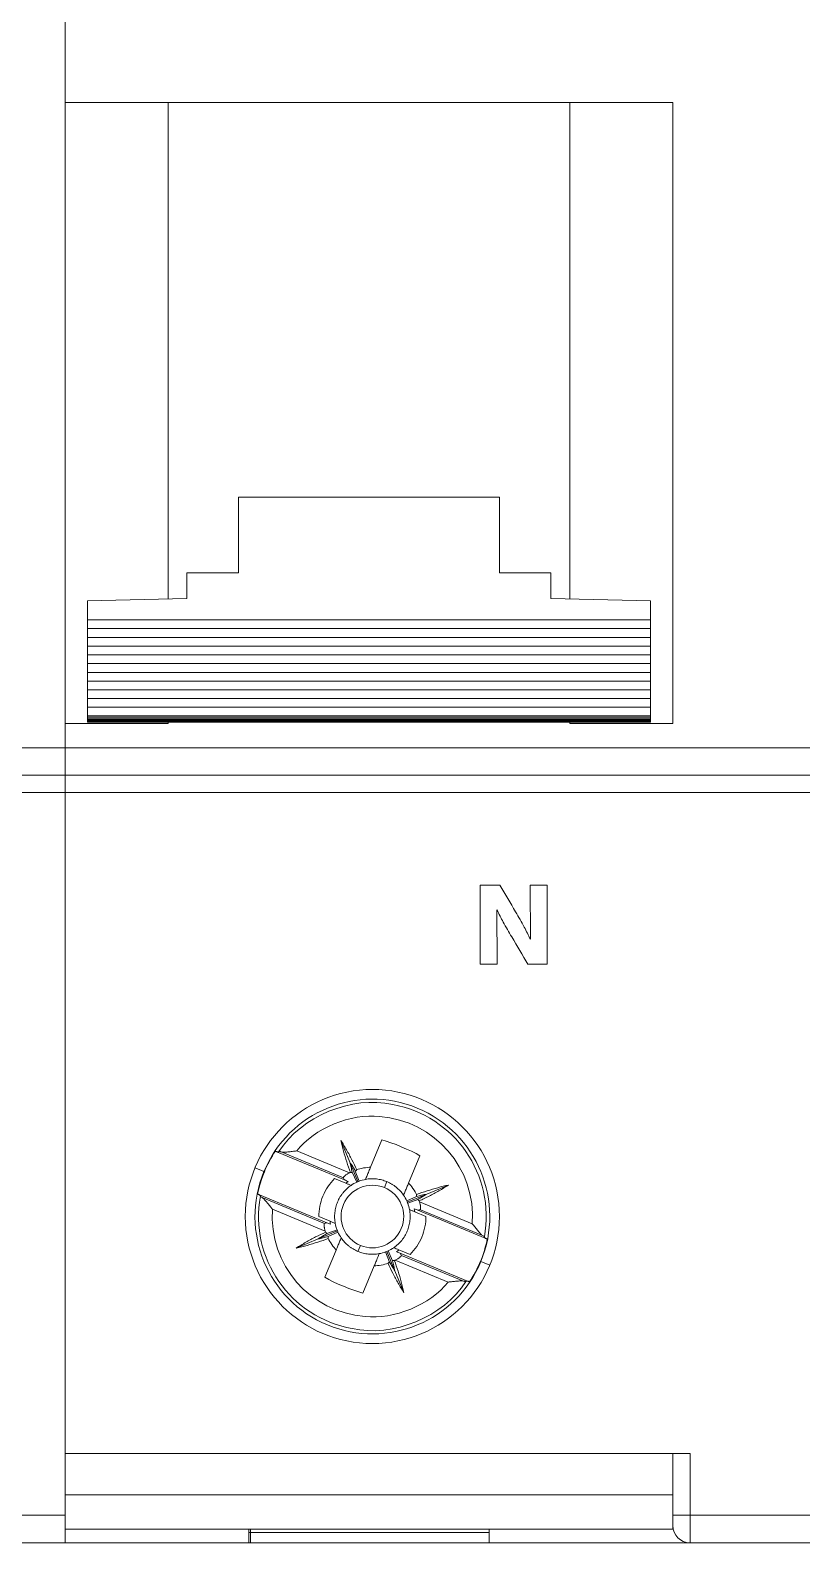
# Model space of a CAD drawing. Header units: millimetres. Extents: x 4134 to 7422, y 1400 to 3585.
# Drawn here: x 4669.55 to 4692.02, y 2776.75 to 2820.81 of the extents above; entities that cross this region are included whole.
import ezdxf

# ---------------------------------------------------------------- set-up
doc = ezdxf.new("R2010")
doc.units = ezdxf.units.MM
doc.layers.add('000-PI-Oprema', color=30, linetype='Continuous', lineweight=5)

# ---------------------------------------------------------------- blocks, each defined once
blk = doc.blocks.new('*U691')
at = {"layer": '000-PI-Oprema', "color": 0, "linetype": 'ByBlock', "lineweight": 0, "ltscale": 0.25}
for points in [[(0, 41.952), (0, 66.659)], [(0, 23.857), (0, 41.952)], [(3, 41.952), (0, 41.952)], [(17.703, 41.953), (2.999, 41.953)], [(3, 27.492), (3, 41.952)], [(14.702, 41.952), (14.702, 27.492)], [(17.702, 41.952), (17.702, 23.857)], [(5.051, 30.453), (5.051, 28.253)], [(12.651, 30.453), (5.051, 30.453)], [(12.651, 28.253), (12.651, 30.453)], [(3.551, 28.253), (5.051, 28.253)], [(3.551, 27.504), (3.551, 28.253)], [(12.651, 28.253), (14.152, 28.253)], [(14.152, 27.504), (14.152, 28.253)], [(3.551, 27.504), (0.65, 27.436)], [(0.65, 26.879), (0.65, 27.436)], [(17.052, 27.436), (14.152, 27.504)], [(17.052, 26.879), (17.052, 27.436)], [(17.052, 26.879), (0.65, 26.879)], [(0.65, 26.624), (0.65, 26.879)], [(17.052, 26.624), (17.052, 26.879)], [(0.65, 26.624), (17.052, 26.624)], [(0.65, 26.624), (0.65, 26.37)], [(17.052, 26.624), (17.052, 26.37)], [(0.65, 26.37), (17.052, 26.37)], [(0.65, 26.116), (0.65, 26.37)], [(0.65, 26.116), (17.052, 26.116)], [(0.65, 26.116), (0.65, 25.861)], [(17.052, 26.116), (17.052, 26.37)], [(17.052, 26.116), (17.052, 25.861)], [(0.65, 25.861), (17.052, 25.861)], [(0.65, 25.607), (0.65, 25.861)], [(0.65, 25.607), (17.052, 25.607)], [(0.65, 25.607), (0.65, 25.352)], [(17.052, 25.607), (17.052, 25.861)], [(17.052, 25.607), (17.052, 25.352)], [(0.65, 25.352), (17.052, 25.352)], [(0.65, 25.098), (0.65, 25.352)], [(17.052, 25.098), (17.052, 25.352)], [(0.65, 25.098), (17.052, 25.098)], [(0.65, 25.098), (0.65, 24.843)], [(0.65, 24.843), (17.052, 24.843)], [(0.65, 24.589), (0.65, 24.843)], [(17.052, 25.098), (17.052, 24.843)], [(17.052, 24.589), (17.052, 24.843)], [(0.65, 24.589), (17.052, 24.589)], [(0.65, 24.589), (0.65, 24.335)], [(0.65, 24.335), (17.052, 24.335)], [(0.65, 24.081), (0.65, 24.335)], [(17.052, 24.589), (17.052, 24.335)], [(17.052, 24.081), (17.052, 24.335)], [(0, 23.153), (0, 23.857)], [(0, 23.857), (3, 23.857)], [(17.052, 24.081), (0.65, 24.081)], [(0.65, 24.051), (0.65, 24.081)], [(0.65, 24.051), (17.052, 24.051)], [(0.65, 24.051), (0.65, 23.993)], [(0.65, 23.993), (17.052, 23.993)], [(0.65, 23.993), (0.65, 23.974)], [(0.65, 23.974), (17.052, 23.974)], [(0.65, 23.974), (0.65, 23.954)], [(0.65, 23.954), (17.052, 23.954)], [(0.65, 23.954), (0.65, 23.935)], [(0.65, 23.935), (17.052, 23.935)], [(0.65, 23.935), (0.65, 23.916)], [(0.65, 23.916), (17.052, 23.916)], [(0.65, 23.916), (0.65, 23.897)], [(0.65, 23.897), (17.052, 23.897)], [(3, 23.857), (3, 23.897)], [(14.702, 23.897), (14.702, 23.857)], [(14.702, 23.857), (17.702, 23.857)], [(17.052, 24.051), (17.052, 24.081)], [(17.052, 24.051), (17.052, 23.993)], [(17.052, 23.993), (17.052, 23.974)], [(17.052, 23.974), (17.052, 23.954)], [(17.052, 23.954), (17.052, 23.935)], [(17.052, 23.935), (17.052, 23.916)], [(17.052, 23.916), (17.052, 23.897)], [(0, 23.153), (35.405, 23.153)], [(0, 22.353), (0, 23.153)], [(0, 21.853), (0, 22.353)], [(35.405, 22.353), (0, 22.353)], [(35.405, 21.853), (0, 21.853)], [(0, 2.6), (0, 21.853)], [(12.09, 19.153), (12.661, 19.153)], [(12.09, 16.852), (12.09, 19.153)], [(13.554, 17.576), (13.546, 19.153)], [(13.546, 19.153), (14.044, 19.153)], [(14.044, 19.153), (14.044, 16.852)], [(12.579, 18.433), (12.588, 16.852)], [(12.588, 16.852), (12.09, 16.852)], [(12.09, 16.852), (12.588, 16.852)], [(14.044, 16.852), (13.483, 16.852)], [(13.483, 16.852), (14.044, 16.852)], [(8.033, 11.72), (8.297, 11.082)], [(9.226, 11.731), (8.897, 10.937)], [(6.183, 11.38), (8.141, 10.568)], [(8.105, 10.632), (6.296, 11.382)], [(6.746, 11.412), (8.283, 10.774)], [(8.297, 11.082), (8.53, 10.518)], [(10.334, 11.27), (10.006, 10.478)], [(5.793, 10.811), (5.533, 10.919)], [(5.793, 10.811), (5.804, 10.807)], [(8.178, 10.472), (7.851, 10.607)], [(8.496, 10.503), (8.366, 10.79)], [(8.454, 10.827), (8.565, 10.532)], [(5.666, 10.133), (7.624, 9.321)], [(9.372, 10.518), (9.3, 10.344)], [(9.967, 9.922), (10.532, 10.155)], [(10.532, 10.155), (11.169, 10.419)], [(7.553, 9.301), (5.744, 10.051)], [(6.041, 9.712), (7.578, 9.075)], [(9.953, 9.956), (10.24, 10.086)], [(10.276, 9.998), (9.981, 9.887)], [(10.324, 9.927), (11.861, 9.29)], [(12.158, 8.952), (10.348, 9.701)], [(7.391, 9.499), (7.718, 9.363)], [(10.511, 9.504), (10.184, 9.639)], [(10.278, 9.682), (12.236, 8.87)], [(6.733, 8.584), (7.37, 8.847)], [(7.37, 8.847), (7.934, 9.081)], [(7.626, 9.005), (7.921, 9.115)], [(7.949, 9.047), (7.663, 8.917)], [(7.896, 8.525), (7.568, 7.732)], [(8.529, 8.485), (8.602, 8.659)], [(9.448, 8.177), (9.337, 8.471)], [(9.371, 8.485), (9.605, 7.92)], [(9.406, 8.5), (9.536, 8.213)], [(9.724, 8.531), (10.051, 8.396)], [(9.761, 8.435), (11.719, 7.623)], [(11.606, 7.621), (9.796, 8.371)], [(9.005, 8.065), (8.676, 7.273)], [(9.619, 8.229), (11.157, 7.591)], [(12.109, 8.192), (12.098, 8.197)], [(12.109, 8.192), (12.369, 8.084)], [(9.605, 7.92), (9.869, 7.284)], [(0, 2.6), (18.202, 2.6)], [(17.702, 2.6), (0, 2.6)], [(0, 2.6), (0, 1.4)], [(17.702, 2.6), (17.702, 1.4)], [(18.202, 2.6), (18.202, 0.8)], [(0, 1.4), (17.702, 1.4)], [(0, 0.4), (0, 1.4)], [(17.702, 1.4), (17.702, 0.4)], [(17.702, 0.8), (18.202, 0.8)], [(18.202, 0.8), (35.405, 0.8)], [(18.202, 0.8), (18.202, 0)], [(17.702, 0.4), (0, 0.4)], [(0, 0), (0, 0.4)], [(5.351, 0), (0, 0)], [(5.35, 0.3), (5.401, 0.3)], [(5.401, 0), (5.35, 0)], [(5.351, 0.4), (5.351, 0)], [(5.401, 0.4), (5.401, 0.3)], [(5.401, 0), (5.401, 0.3)], [(5.401, 0.3), (12.351, 0.3)], [(12.351, 0), (5.401, 0)], [(12.351, 0), (12.351, 0.4)], [(18.202, 0), (12.351, 0)], [(35.405, 0), (18.202, 0)]]:
    blk.add_lwpolyline(points, dxfattribs=at)
for points, knots in [([(12.661, 19.153), (12.816, 18.893), (12.97, 18.633), (13.123, 18.373), (13.21, 18.227), (13.295, 18.08), (13.375, 17.93), (13.437, 17.814), (13.495, 17.695), (13.554, 17.576)], [0, 0, 0, 0, 1, 1, 1, 2, 2, 2, 3, 3, 3, 3]), ([(13.483, 16.852), (13.324, 17.117), (13.166, 17.382), (13.009, 17.647), (12.925, 17.789), (12.841, 17.932), (12.763, 18.076), (12.699, 18.194), (12.639, 18.314), (12.579, 18.433)], [0, 0, 0, 0, 1, 1, 1, 2, 2, 2, 3, 3, 3, 3]), ([(12.579, 18.433), (12.639, 18.314), (12.699, 18.194), (12.763, 18.076), (12.841, 17.932), (12.925, 17.789), (13.009, 17.647), (13.166, 17.382), (13.324, 17.117), (13.483, 16.852)], [0, 0, 0, 0, 1, 1, 1, 2, 2, 2, 3, 3, 3, 3]), ([(12.109, 8.192), (12.832, 9.936), (12.004, 11.936), (10.26, 12.659), (8.516, 13.382), (6.516, 12.555), (5.793, 10.811)], [0, 0, 0, 0, 1, 1, 1, 2, 2, 2, 2]), ([(12.651, 9.502), (12.651, 11.545), (10.995, 13.202), (8.951, 13.202), (6.907, 13.202), (5.25, 11.545), (5.25, 9.502), (5.25, 7.458), (6.907, 5.801), (8.951, 5.801), (10.995, 5.801), (12.651, 7.458), (12.651, 9.502), (12.651, 9.502), (12.651, 9.502), (12.651, 9.502)], [0, 0, 0, 0, 1, 1, 1, 2, 2, 2, 3, 3, 3, 4, 4, 4, 5, 5, 5, 5]), ([(6.227, 11.394), (6.878, 12.422), (8.354, 13.033), (9.542, 12.765), (11.344, 12.438), (12.54, 10.713), (12.214, 8.911)], [0, 0, 0, 0, 1, 1, 1, 2, 2, 2, 2]), ([(6.746, 11.412), (7.253, 12.068), (8.339, 12.517), (9.162, 12.411), (10.769, 12.295), (11.978, 10.898), (11.861, 9.29)], [0, 0, 0, 0, 1, 1, 1, 2, 2, 2, 2]), ([(8.31, 10.788), (8.273, 10.889), (8.237, 10.99), (8.204, 11.093), (8.171, 11.195), (8.14, 11.299), (8.112, 11.403), (8.083, 11.508), (8.057, 11.613), (8.033, 11.72)], [0, 0, 0, 0, 1, 1, 1, 2, 2, 2, 3, 3, 3, 3]), ([(8.033, 11.72), (8.092, 11.627), (8.148, 11.534), (8.201, 11.44), (8.254, 11.346), (8.306, 11.251), (8.355, 11.155), (8.404, 11.059), (8.451, 10.962), (8.495, 10.864)], [0, 0, 0, 0, 1, 1, 1, 2, 2, 2, 3, 3, 3, 3]), ([(6.183, 11.38), (6.176, 11.383), (6.17, 11.385), (6.164, 11.388), (6.157, 11.391), (6.151, 11.394), (6.144, 11.396), (6.138, 11.398), (6.132, 11.401), (6.125, 11.404)], [0, 0, 0, 0, 1, 1, 1, 2, 2, 2, 3, 3, 3, 3]), ([(6.227, 11.394), (6.22, 11.391), (6.213, 11.389), (6.205, 11.387), (6.198, 11.385), (6.19, 11.383), (6.183, 11.38)], [0, 0, 0, 0, 1, 1, 1, 2, 2, 2, 2]), ([(6.227, 11.394), (6.232, 11.394), (6.24, 11.394), (6.251, 11.392), (6.257, 11.392), (6.264, 11.39), (6.271, 11.388), (6.279, 11.387), (6.287, 11.385), (6.296, 11.382)], [0, 0, 0, 0, 1, 1, 1, 2, 2, 2, 3, 3, 3, 3]), ([(6.296, 11.382), (6.307, 11.379), (6.319, 11.378), (6.333, 11.376), (6.347, 11.376), (6.363, 11.376), (6.38, 11.376), (6.396, 11.376), (6.414, 11.377), (6.432, 11.378), (6.451, 11.38), (6.471, 11.381), (6.491, 11.383), (6.511, 11.385), (6.532, 11.387), (6.553, 11.389), (6.574, 11.392), (6.595, 11.394), (6.617, 11.397), (6.638, 11.399), (6.66, 11.402), (6.681, 11.405), (6.703, 11.407), (6.724, 11.409), (6.746, 11.412)], [0, 0, 0, 0, 1, 1, 1, 2, 2, 2, 3, 3, 3, 4, 4, 4, 5, 5, 5, 6, 6, 6, 7, 7, 7, 8, 8, 8, 8]), ([(8.297, 11.082), (8.307, 11.033), (8.318, 10.984), (8.329, 10.935), (8.341, 10.887), (8.353, 10.838), (8.366, 10.79)], [0, 0, 0, 0, 1, 1, 1, 2, 2, 2, 2]), ([(8.297, 11.082), (8.325, 11.04), (8.352, 10.998), (8.378, 10.955), (8.404, 10.913), (8.429, 10.87), (8.454, 10.827)], [0, 0, 0, 0, 1, 1, 1, 2, 2, 2, 2]), ([(5.793, 10.811), (5.07, 9.067), (5.897, 7.067), (7.642, 6.344), (9.385, 5.62), (11.385, 6.448), (12.109, 8.192)], [0, 0, 0, 0, 1, 1, 1, 2, 2, 2, 2]), ([(7.851, 10.607), (7.708, 10.465), (7.591, 10.289), (7.511, 10.098), (7.432, 9.907), (7.391, 9.7), (7.391, 9.499)], [0, 0, 0, 0, 1, 1, 1, 2, 2, 2, 2]), ([(8.283, 10.774), (8.259, 10.761), (8.236, 10.748), (8.214, 10.734), (8.203, 10.727), (8.192, 10.719), (8.182, 10.712), (8.172, 10.705), (8.163, 10.698), (8.155, 10.69), (8.15, 10.687), (8.146, 10.683), (8.142, 10.68), (8.139, 10.676), (8.135, 10.674), (8.132, 10.67), (8.128, 10.667), (8.126, 10.664), (8.123, 10.661), (8.12, 10.658), (8.117, 10.656), (8.115, 10.653), (8.111, 10.647), (8.108, 10.643), (8.106, 10.64), (8.105, 10.636), (8.104, 10.634), (8.105, 10.632)], [0, 0, 0, 0, 1, 1, 1, 2, 2, 2, 3, 3, 3, 4, 4, 4, 5, 5, 5, 6, 6, 6, 7, 7, 7, 8, 8, 8, 9, 9, 9, 9]), ([(8.105, 10.632), (8.111, 10.621), (8.117, 10.61), (8.124, 10.6), (8.129, 10.589), (8.135, 10.579), (8.141, 10.568)], [0, 0, 0, 0, 1, 1, 1, 2, 2, 2, 2]), ([(8.366, 10.79), (8.362, 10.789), (8.357, 10.788), (8.354, 10.787), (8.35, 10.787), (8.346, 10.786), (8.343, 10.786), (8.34, 10.785), (8.337, 10.785), (8.334, 10.785), (8.331, 10.785), (8.328, 10.785), (8.325, 10.785), (8.323, 10.786), (8.32, 10.786), (8.318, 10.787), (8.315, 10.787), (8.313, 10.787), (8.31, 10.788)], [0, 0, 0, 0, 1, 1, 1, 2, 2, 2, 3, 3, 3, 4, 4, 4, 5, 5, 5, 6, 6, 6, 6]), ([(8.495, 10.864), (8.494, 10.862), (8.493, 10.86), (8.491, 10.858), (8.489, 10.856), (8.488, 10.854), (8.486, 10.852), (8.485, 10.85), (8.483, 10.848), (8.48, 10.846), (8.478, 10.844), (8.476, 10.842), (8.474, 10.84), (8.471, 10.838), (8.468, 10.836), (8.465, 10.833), (8.462, 10.831), (8.458, 10.829), (8.454, 10.827)], [0, 0, 0, 0, 1, 1, 1, 2, 2, 2, 3, 3, 3, 4, 4, 4, 5, 5, 5, 6, 6, 6, 6]), ([(8.897, 10.937), (8.88, 10.898), (8.864, 10.857), (8.847, 10.818), (8.83, 10.778), (8.814, 10.738), (8.798, 10.699), (8.782, 10.661), (8.766, 10.621), (8.75, 10.583)], [0, 0, 0, 0, 1, 1, 1, 2, 2, 2, 3, 3, 3, 3]), ([(9.372, 10.518), (9.323, 10.538), (9.273, 10.554), (9.222, 10.567), (9.171, 10.58), (9.119, 10.59), (9.067, 10.595), (9.041, 10.598), (9.014, 10.6), (8.987, 10.601), (8.961, 10.601), (8.934, 10.601), (8.908, 10.601), (8.855, 10.598), (8.802, 10.593), (8.75, 10.583)], [0, 0, 0, 0, 1, 1, 1, 2, 2, 2, 3, 3, 3, 4, 4, 4, 5, 5, 5, 5]), ([(5.608, 10.157), (5.614, 10.154), (5.621, 10.151), (5.627, 10.149), (5.633, 10.146), (5.64, 10.144), (5.647, 10.141), (5.653, 10.138), (5.659, 10.135), (5.666, 10.133)], [0, 0, 0, 0, 1, 1, 1, 2, 2, 2, 3, 3, 3, 3]), ([(5.666, 10.133), (5.669, 10.126), (5.673, 10.119), (5.677, 10.112), (5.68, 10.106), (5.684, 10.099), (5.688, 10.092)], [0, 0, 0, 0, 1, 1, 1, 2, 2, 2, 2]), ([(8.329, 10.409), (8.285, 10.379), (8.244, 10.346), (8.206, 10.31), (8.167, 10.274), (8.131, 10.236), (8.097, 10.195), (8.089, 10.184), (8.081, 10.174), (8.073, 10.163), (8.065, 10.153), (8.057, 10.142), (8.049, 10.131), (8.034, 10.109), (8.019, 10.087), (8.006, 10.065), (7.979, 10.019), (7.955, 9.972), (7.935, 9.924), (7.925, 9.899), (7.916, 9.874), (7.907, 9.85), (7.899, 9.824), (7.892, 9.799), (7.885, 9.773), (7.872, 9.721), (7.863, 9.67), (7.858, 9.617), (7.852, 9.565), (7.85, 9.512), (7.852, 9.459), (7.854, 9.406), (7.86, 9.353), (7.869, 9.3)], [0, 0, 0, 0, 1, 1, 1, 2, 2, 2, 3, 3, 3, 4, 4, 4, 5, 5, 5, 6, 6, 6, 7, 7, 7, 8, 8, 8, 9, 9, 9, 10, 10, 10, 11, 11, 11, 11]), ([(8.602, 8.659), (8.136, 8.852), (7.915, 9.385), (8.108, 9.851), (8.301, 10.316), (8.835, 10.536), (9.3, 10.344)], [0, 0, 0, 0, 1, 1, 1, 2, 2, 2, 2]), ([(8.248, 10.523), (8.23, 10.531), (8.212, 10.539), (8.195, 10.545), (8.177, 10.553), (8.159, 10.561), (8.141, 10.568)], [0, 0, 0, 0, 1, 1, 1, 2, 2, 2, 2]), ([(8.329, 10.409), (8.304, 10.419), (8.279, 10.43), (8.254, 10.44), (8.229, 10.45), (8.203, 10.461), (8.178, 10.472)], [0, 0, 0, 0, 1, 1, 1, 2, 2, 2, 2]), ([(9.3, 10.344), (9.765, 10.151), (9.987, 9.617), (9.793, 9.152), (9.6, 8.686), (9.067, 8.466), (8.602, 8.659)], [0, 0, 0, 0, 1, 1, 1, 2, 2, 2, 2]), ([(9.858, 10.123), (9.828, 10.167), (9.795, 10.209), (9.76, 10.247), (9.724, 10.286), (9.686, 10.322), (9.645, 10.355), (9.624, 10.372), (9.603, 10.388), (9.581, 10.403), (9.559, 10.418), (9.537, 10.432), (9.514, 10.446), (9.469, 10.473), (9.422, 10.497), (9.372, 10.518)], [0, 0, 0, 0, 1, 1, 1, 2, 2, 2, 3, 3, 3, 4, 4, 4, 5, 5, 5, 5]), ([(9.858, 10.123), (9.874, 10.162), (9.891, 10.2), (9.907, 10.24), (9.923, 10.278), (9.939, 10.317), (9.956, 10.357), (9.972, 10.397), (9.989, 10.437), (10.006, 10.478)], [0, 0, 0, 0, 1, 1, 1, 2, 2, 2, 3, 3, 3, 3]), ([(10.24, 10.086), (10.238, 10.091), (10.237, 10.095), (10.237, 10.099), (10.236, 10.102), (10.235, 10.106), (10.235, 10.109), (10.235, 10.113), (10.235, 10.115), (10.235, 10.118), (10.235, 10.122), (10.235, 10.124), (10.235, 10.127), (10.235, 10.129), (10.236, 10.132), (10.236, 10.135), (10.237, 10.137), (10.237, 10.14), (10.238, 10.142)], [0, 0, 0, 0, 1, 1, 1, 2, 2, 2, 3, 3, 3, 4, 4, 4, 5, 5, 5, 6, 6, 6, 6]), ([(10.238, 10.142), (10.338, 10.18), (10.44, 10.215), (10.542, 10.248), (10.645, 10.282), (10.749, 10.312), (10.853, 10.341), (10.957, 10.369), (11.063, 10.395), (11.169, 10.419)], [0, 0, 0, 0, 1, 1, 1, 2, 2, 2, 3, 3, 3, 3]), ([(10.532, 10.155), (10.483, 10.145), (10.434, 10.135), (10.385, 10.123), (10.336, 10.111), (10.288, 10.099), (10.24, 10.086)], [0, 0, 0, 0, 1, 1, 1, 2, 2, 2, 2]), ([(10.532, 10.155), (10.49, 10.128), (10.448, 10.101), (10.405, 10.074), (10.362, 10.048), (10.319, 10.022), (10.276, 9.998)], [0, 0, 0, 0, 1, 1, 1, 2, 2, 2, 2]), ([(11.169, 10.419), (11.077, 10.361), (10.984, 10.305), (10.89, 10.251), (10.796, 10.197), (10.701, 10.147), (10.605, 10.098), (10.509, 10.048), (10.412, 10.002), (10.314, 9.957)], [0, 0, 0, 0, 1, 1, 1, 2, 2, 2, 3, 3, 3, 3]), ([(11.674, 7.61), (11.024, 6.58), (9.548, 5.97), (8.361, 6.238), (6.558, 6.564), (5.362, 8.29), (5.688, 10.092)], [0, 0, 0, 0, 1, 1, 1, 2, 2, 2, 2]), ([(5.744, 10.051), (5.728, 10.06), (5.715, 10.069), (5.706, 10.076), (5.701, 10.079), (5.697, 10.082), (5.694, 10.084), (5.691, 10.087), (5.689, 10.09), (5.688, 10.092)], [0, 0, 0, 0, 1, 1, 1, 2, 2, 2, 3, 3, 3, 3]), ([(6.041, 9.712), (6.038, 9.717), (6.034, 9.721), (6.031, 9.725), (6.028, 9.729), (6.025, 9.733), (6.021, 9.737), (6.015, 9.745), (6.008, 9.754), (6.002, 9.762), (5.989, 9.778), (5.976, 9.794), (5.963, 9.81), (5.937, 9.843), (5.912, 9.874), (5.887, 9.905), (5.88, 9.913), (5.874, 9.921), (5.868, 9.928), (5.861, 9.936), (5.855, 9.943), (5.849, 9.951), (5.837, 9.965), (5.825, 9.978), (5.813, 9.991), (5.801, 10.005), (5.788, 10.016), (5.777, 10.027), (5.772, 10.031), (5.766, 10.036), (5.761, 10.04), (5.755, 10.045), (5.75, 10.048), (5.744, 10.051)], [0, 0, 0, 0, 1, 1, 1, 2, 2, 2, 3, 3, 3, 4, 4, 4, 5, 5, 5, 6, 6, 6, 7, 7, 7, 8, 8, 8, 9, 9, 9, 10, 10, 10, 11, 11, 11, 11]), ([(11.157, 7.591), (10.648, 6.934), (9.563, 6.486), (8.74, 6.591), (7.133, 6.708), (5.924, 8.106), (6.041, 9.712)], [0, 0, 0, 0, 1, 1, 1, 2, 2, 2, 2]), ([(9.573, 8.594), (9.617, 8.624), (9.658, 8.657), (9.697, 8.693), (9.735, 8.728), (9.771, 8.767), (9.805, 8.808), (9.813, 8.818), (9.821, 8.829), (9.829, 8.839), (9.837, 8.85), (9.845, 8.861), (9.853, 8.872), (9.868, 8.893), (9.882, 8.916), (9.896, 8.938), (9.923, 8.983), (9.947, 9.03), (9.967, 9.079), (9.977, 9.103), (9.986, 9.128), (9.995, 9.153), (10.003, 9.178), (10.01, 9.204), (10.017, 9.23), (10.03, 9.281), (10.039, 9.333), (10.045, 9.385), (10.05, 9.438), (10.052, 9.491), (10.05, 9.544), (10.048, 9.597), (10.042, 9.65), (10.033, 9.703)], [0, 0, 0, 0, 1, 1, 1, 2, 2, 2, 3, 3, 3, 4, 4, 4, 5, 5, 5, 6, 6, 6, 7, 7, 7, 8, 8, 8, 9, 9, 9, 10, 10, 10, 11, 11, 11, 11]), ([(10.184, 9.639), (10.158, 9.65), (10.133, 9.661), (10.108, 9.671), (10.083, 9.681), (10.058, 9.692), (10.033, 9.703)], [0, 0, 0, 0, 1, 1, 1, 2, 2, 2, 2]), ([(10.278, 9.682), (10.26, 9.69), (10.242, 9.697), (10.224, 9.704), (10.206, 9.712), (10.189, 9.719), (10.171, 9.726)], [0, 0, 0, 0, 1, 1, 1, 2, 2, 2, 2]), ([(10.314, 9.957), (10.312, 9.958), (10.31, 9.96), (10.308, 9.961), (10.306, 9.963), (10.304, 9.965), (10.302, 9.966), (10.299, 9.968), (10.297, 9.969), (10.295, 9.971), (10.293, 9.974), (10.291, 9.976), (10.289, 9.978), (10.287, 9.981), (10.285, 9.984), (10.283, 9.987), (10.281, 9.99), (10.278, 9.994), (10.276, 9.998)], [0, 0, 0, 0, 1, 1, 1, 2, 2, 2, 3, 3, 3, 4, 4, 4, 5, 5, 5, 6, 6, 6, 6]), ([(10.278, 9.682), (10.289, 9.686), (10.302, 9.688), (10.313, 9.692), (10.325, 9.695), (10.337, 9.699), (10.348, 9.701)], [0, 0, 0, 0, 1, 1, 1, 2, 2, 2, 2]), ([(10.348, 9.701), (10.35, 9.702), (10.352, 9.704), (10.353, 9.708), (10.354, 9.71), (10.355, 9.712), (10.355, 9.714), (10.355, 9.717), (10.356, 9.72), (10.356, 9.723), (10.357, 9.727), (10.357, 9.73), (10.357, 9.734), (10.357, 9.739), (10.357, 9.743), (10.357, 9.748), (10.357, 9.757), (10.356, 9.767), (10.355, 9.777), (10.355, 9.783), (10.354, 9.789), (10.353, 9.794), (10.353, 9.801), (10.352, 9.806), (10.351, 9.812), (10.35, 9.819), (10.349, 9.825), (10.348, 9.831), (10.347, 9.837), (10.345, 9.843), (10.344, 9.85), (10.339, 9.876), (10.332, 9.902), (10.324, 9.927)], [0, 0, 0, 0, 1, 1, 1, 2, 2, 2, 3, 3, 3, 4, 4, 4, 5, 5, 5, 6, 6, 6, 7, 7, 7, 8, 8, 8, 9, 9, 9, 10, 10, 10, 11, 11, 11, 11]), ([(7.553, 9.301), (7.552, 9.3), (7.55, 9.298), (7.549, 9.295), (7.548, 9.293), (7.548, 9.291), (7.547, 9.288), (7.546, 9.285), (7.546, 9.282), (7.546, 9.279), (7.545, 9.276), (7.545, 9.272), (7.545, 9.268), (7.545, 9.265), (7.545, 9.26), (7.545, 9.256), (7.545, 9.246), (7.546, 9.236), (7.547, 9.225), (7.547, 9.22), (7.548, 9.214), (7.549, 9.208), (7.549, 9.203), (7.55, 9.196), (7.551, 9.19), (7.552, 9.184), (7.553, 9.178), (7.554, 9.172), (7.555, 9.165), (7.556, 9.159), (7.558, 9.153), (7.563, 9.127), (7.57, 9.101), (7.578, 9.075)], [0, 0, 0, 0, 1, 1, 1, 2, 2, 2, 3, 3, 3, 4, 4, 4, 5, 5, 5, 6, 6, 6, 7, 7, 7, 8, 8, 8, 9, 9, 9, 10, 10, 10, 11, 11, 11, 11]), ([(7.624, 9.321), (7.612, 9.318), (7.601, 9.314), (7.589, 9.311), (7.577, 9.308), (7.565, 9.305), (7.553, 9.301)], [0, 0, 0, 0, 1, 1, 1, 2, 2, 2, 2]), ([(7.624, 9.321), (7.642, 9.313), (7.66, 9.306), (7.678, 9.298), (7.695, 9.291), (7.713, 9.284), (7.731, 9.276)], [0, 0, 0, 0, 1, 1, 1, 2, 2, 2, 2]), ([(7.718, 9.363), (7.744, 9.353), (7.769, 9.342), (7.794, 9.331), (7.819, 9.321), (7.844, 9.311), (7.869, 9.3)], [0, 0, 0, 0, 1, 1, 1, 2, 2, 2, 2]), ([(10.051, 8.396), (10.194, 8.538), (10.311, 8.713), (10.39, 8.904), (10.47, 9.096), (10.511, 9.302), (10.511, 9.504)], [0, 0, 0, 0, 1, 1, 1, 2, 2, 2, 2]), ([(11.861, 9.29), (11.874, 9.274), (11.888, 9.257), (11.901, 9.24), (11.915, 9.223), (11.928, 9.206), (11.941, 9.189), (11.954, 9.172), (11.968, 9.156), (11.981, 9.139), (11.994, 9.123), (12.008, 9.107), (12.02, 9.091), (12.033, 9.076), (12.046, 9.061), (12.058, 9.046), (12.07, 9.032), (12.082, 9.019), (12.094, 9.006), (12.105, 8.994), (12.117, 8.983), (12.127, 8.974), (12.138, 8.965), (12.148, 8.957), (12.158, 8.952)], [0, 0, 0, 0, 1, 1, 1, 2, 2, 2, 3, 3, 3, 4, 4, 4, 5, 5, 5, 6, 6, 6, 7, 7, 7, 8, 8, 8, 8]), ([(6.733, 8.584), (6.825, 8.642), (6.918, 8.697), (7.012, 8.751), (7.106, 8.805), (7.201, 8.857), (7.297, 8.906), (7.393, 8.954), (7.49, 9.001), (7.587, 9.045)], [0, 0, 0, 0, 1, 1, 1, 2, 2, 2, 3, 3, 3, 3]), ([(7.664, 8.861), (7.564, 8.823), (7.462, 8.788), (7.359, 8.755), (7.257, 8.722), (7.153, 8.691), (7.049, 8.662), (6.945, 8.633), (6.839, 8.607), (6.733, 8.584)], [0, 0, 0, 0, 1, 1, 1, 2, 2, 2, 3, 3, 3, 3]), ([(7.37, 8.847), (7.412, 8.875), (7.455, 8.902), (7.497, 8.928), (7.54, 8.954), (7.583, 8.98), (7.626, 9.005)], [0, 0, 0, 0, 1, 1, 1, 2, 2, 2, 2]), ([(7.37, 8.847), (7.419, 8.857), (7.468, 8.868), (7.517, 8.879), (7.566, 8.891), (7.614, 8.904), (7.663, 8.917)], [0, 0, 0, 0, 1, 1, 1, 2, 2, 2, 2]), ([(7.587, 9.045), (7.59, 9.044), (7.592, 9.043), (7.594, 9.041), (7.596, 9.04), (7.598, 9.039), (7.6, 9.036), (7.602, 9.035), (7.604, 9.033), (7.606, 9.031), (7.608, 9.029), (7.611, 9.027), (7.613, 9.024), (7.615, 9.021), (7.617, 9.019), (7.619, 9.016), (7.621, 9.012), (7.623, 9.009), (7.626, 9.005)], [0, 0, 0, 0, 1, 1, 1, 2, 2, 2, 3, 3, 3, 4, 4, 4, 5, 5, 5, 6, 6, 6, 6]), ([(7.663, 8.917), (7.664, 8.912), (7.665, 8.908), (7.665, 8.904), (7.666, 8.9), (7.666, 8.897), (7.667, 8.893), (7.667, 8.89), (7.667, 8.887), (7.667, 8.884), (7.667, 8.881), (7.667, 8.879), (7.667, 8.876), (7.667, 8.873), (7.666, 8.87), (7.666, 8.868), (7.665, 8.866), (7.665, 8.863), (7.664, 8.861)], [0, 0, 0, 0, 1, 1, 1, 2, 2, 2, 3, 3, 3, 4, 4, 4, 5, 5, 5, 6, 6, 6, 6]), ([(8.044, 8.879), (8.027, 8.841), (8.011, 8.802), (7.995, 8.764), (7.979, 8.724), (7.963, 8.685), (7.946, 8.645), (7.93, 8.605), (7.913, 8.565), (7.896, 8.525)], [0, 0, 0, 0, 1, 1, 1, 2, 2, 2, 3, 3, 3, 3]), ([(8.044, 8.879), (8.074, 8.835), (8.107, 8.795), (8.142, 8.756), (8.178, 8.717), (8.217, 8.681), (8.258, 8.648), (8.278, 8.631), (8.299, 8.616), (8.321, 8.6), (8.343, 8.584), (8.365, 8.57), (8.388, 8.557), (8.433, 8.529), (8.48, 8.505), (8.529, 8.485)], [0, 0, 0, 0, 1, 1, 1, 2, 2, 2, 3, 3, 3, 4, 4, 4, 5, 5, 5, 5]), ([(12.158, 8.952), (12.174, 8.942), (12.187, 8.934), (12.196, 8.927), (12.201, 8.923), (12.205, 8.921), (12.208, 8.918), (12.211, 8.915), (12.213, 8.912), (12.214, 8.911)], [0, 0, 0, 0, 1, 1, 1, 2, 2, 2, 3, 3, 3, 3]), ([(12.236, 8.87), (12.233, 8.877), (12.229, 8.884), (12.225, 8.89), (12.221, 8.897), (12.218, 8.904), (12.214, 8.911)], [0, 0, 0, 0, 1, 1, 1, 2, 2, 2, 2]), ([(12.294, 8.846), (12.288, 8.848), (12.281, 8.851), (12.275, 8.854), (12.268, 8.857), (12.262, 8.859), (12.256, 8.862), (12.249, 8.864), (12.242, 8.867), (12.236, 8.87)], [0, 0, 0, 0, 1, 1, 1, 2, 2, 2, 3, 3, 3, 3]), ([(8.529, 8.485), (8.579, 8.465), (8.629, 8.448), (8.68, 8.436), (8.731, 8.423), (8.783, 8.414), (8.835, 8.408), (8.861, 8.405), (8.888, 8.403), (8.915, 8.402), (8.941, 8.401), (8.968, 8.401), (8.994, 8.403), (9.047, 8.404), (9.1, 8.41), (9.152, 8.42)], [0, 0, 0, 0, 1, 1, 1, 2, 2, 2, 3, 3, 3, 4, 4, 4, 5, 5, 5, 5]), ([(9.005, 8.065), (9.022, 8.106), (9.039, 8.146), (9.055, 8.186), (9.072, 8.225), (9.087, 8.265), (9.104, 8.303), (9.12, 8.343), (9.136, 8.381), (9.152, 8.42)], [0, 0, 0, 0, 1, 1, 1, 2, 2, 2, 3, 3, 3, 3]), ([(9.573, 8.594), (9.598, 8.584), (9.623, 8.573), (9.648, 8.562), (9.673, 8.552), (9.699, 8.542), (9.724, 8.531)], [0, 0, 0, 0, 1, 1, 1, 2, 2, 2, 2]), ([(9.619, 8.229), (9.644, 8.241), (9.666, 8.255), (9.688, 8.269), (9.699, 8.277), (9.71, 8.283), (9.72, 8.291), (9.73, 8.298), (9.739, 8.305), (9.748, 8.312), (9.752, 8.316), (9.756, 8.319), (9.76, 8.323), (9.763, 8.326), (9.767, 8.33), (9.77, 8.332), (9.774, 8.336), (9.776, 8.339), (9.779, 8.341), (9.782, 8.345), (9.784, 8.347), (9.786, 8.35), (9.791, 8.355), (9.794, 8.359), (9.795, 8.363), (9.797, 8.367), (9.798, 8.369), (9.796, 8.371)], [0, 0, 0, 0, 1, 1, 1, 2, 2, 2, 3, 3, 3, 4, 4, 4, 5, 5, 5, 6, 6, 6, 7, 7, 7, 8, 8, 8, 9, 9, 9, 9]), ([(9.654, 8.479), (9.672, 8.471), (9.689, 8.465), (9.707, 8.457), (9.725, 8.449), (9.743, 8.442), (9.761, 8.435)], [0, 0, 0, 0, 1, 1, 1, 2, 2, 2, 2]), ([(9.796, 8.371), (9.791, 8.381), (9.785, 8.392), (9.779, 8.403), (9.772, 8.414), (9.767, 8.424), (9.761, 8.435)], [0, 0, 0, 0, 1, 1, 1, 2, 2, 2, 2]), ([(9.407, 8.138), (9.408, 8.14), (9.409, 8.142), (9.411, 8.144), (9.412, 8.146), (9.414, 8.148), (9.416, 8.15), (9.418, 8.152), (9.419, 8.155), (9.421, 8.157), (9.423, 8.159), (9.426, 8.161), (9.428, 8.163), (9.431, 8.165), (9.433, 8.167), (9.437, 8.17), (9.44, 8.172), (9.443, 8.174), (9.448, 8.177)], [0, 0, 0, 0, 1, 1, 1, 2, 2, 2, 3, 3, 3, 4, 4, 4, 5, 5, 5, 6, 6, 6, 6]), ([(9.869, 7.284), (9.81, 7.375), (9.754, 7.468), (9.701, 7.563), (9.647, 7.656), (9.596, 7.751), (9.547, 7.847), (9.498, 7.944), (9.451, 8.04), (9.407, 8.138)], [0, 0, 0, 0, 1, 1, 1, 2, 2, 2, 3, 3, 3, 3]), ([(9.605, 7.92), (9.577, 7.962), (9.551, 8.005), (9.524, 8.047), (9.498, 8.09), (9.472, 8.133), (9.448, 8.177)], [0, 0, 0, 0, 1, 1, 1, 2, 2, 2, 2]), ([(9.536, 8.213), (9.54, 8.214), (9.544, 8.215), (9.548, 8.216), (9.552, 8.217), (9.556, 8.217), (9.559, 8.217), (9.562, 8.217), (9.565, 8.217), (9.568, 8.217), (9.571, 8.217), (9.574, 8.217), (9.577, 8.217), (9.579, 8.217), (9.582, 8.217), (9.584, 8.216), (9.587, 8.216), (9.589, 8.215), (9.592, 8.214)], [0, 0, 0, 0, 1, 1, 1, 2, 2, 2, 3, 3, 3, 4, 4, 4, 5, 5, 5, 6, 6, 6, 6]), ([(9.605, 7.92), (9.595, 7.97), (9.584, 8.019), (9.573, 8.068), (9.561, 8.116), (9.549, 8.165), (9.536, 8.213)], [0, 0, 0, 0, 1, 1, 1, 2, 2, 2, 2]), ([(9.592, 8.214), (9.629, 8.114), (9.665, 8.013), (9.698, 7.91), (9.731, 7.807), (9.762, 7.704), (9.79, 7.599), (9.819, 7.495), (9.845, 7.39), (9.869, 7.284)], [0, 0, 0, 0, 1, 1, 1, 2, 2, 2, 3, 3, 3, 3]), ([(11.606, 7.621), (11.594, 7.624), (11.58, 7.625), (11.565, 7.627), (11.558, 7.627), (11.549, 7.627), (11.541, 7.627), (11.533, 7.627), (11.524, 7.627), (11.516, 7.627), (11.498, 7.626), (11.479, 7.625), (11.46, 7.623), (11.451, 7.623), (11.442, 7.622), (11.432, 7.621), (11.422, 7.621), (11.412, 7.619), (11.402, 7.618), (11.363, 7.614), (11.322, 7.61), (11.281, 7.605), (11.261, 7.603), (11.24, 7.601), (11.219, 7.599), (11.209, 7.597), (11.198, 7.596), (11.188, 7.595), (11.177, 7.594), (11.167, 7.592), (11.157, 7.591)], [0, 0, 0, 0, 1, 1, 1, 2, 2, 2, 3, 3, 3, 4, 4, 4, 5, 5, 5, 6, 6, 6, 7, 7, 7, 8, 8, 8, 9, 9, 9, 10, 10, 10, 10]), ([(11.674, 7.61), (11.67, 7.608), (11.662, 7.608), (11.651, 7.61), (11.645, 7.612), (11.638, 7.613), (11.631, 7.614), (11.623, 7.616), (11.615, 7.618), (11.606, 7.621)], [0, 0, 0, 0, 1, 1, 1, 2, 2, 2, 3, 3, 3, 3]), ([(11.674, 7.61), (11.682, 7.612), (11.689, 7.614), (11.697, 7.616), (11.704, 7.618), (11.712, 7.621), (11.719, 7.623)], [0, 0, 0, 0, 1, 1, 1, 2, 2, 2, 2]), ([(11.719, 7.623), (11.726, 7.62), (11.732, 7.617), (11.738, 7.614), (11.745, 7.612), (11.751, 7.61), (11.757, 7.607), (11.764, 7.604), (11.771, 7.601), (11.777, 7.599)], [0, 0, 0, 0, 1, 1, 1, 2, 2, 2, 3, 3, 3, 3])]:
    blk.add_open_spline(points, degree=3, knots=knots, dxfattribs=at)
for points in [[(9.226, 11.731), (9.531, 11.655), (10.065, 11.434), (10.334, 11.27)], [(6.125, 11.404), (6.023, 11.261), (5.867, 10.971), (5.804, 10.807)], [(5.804, 10.807), (5.732, 10.645), (5.637, 10.33), (5.608, 10.157)], [(8.31, 10.788), (8.303, 10.785), (8.29, 10.778), (8.283, 10.774)], [(8.897, 10.937), (8.789, 10.938), (8.596, 10.903), (8.495, 10.864)], [(8.565, 10.532), (8.611, 10.55), (8.701, 10.575), (8.75, 10.583)], [(8.248, 10.523), (8.23, 10.512), (8.195, 10.485), (8.178, 10.472)], [(8.329, 10.409), (8.37, 10.438), (8.451, 10.484), (8.496, 10.503)], [(8.53, 10.518), (8.522, 10.514), (8.505, 10.507), (8.496, 10.503)], [(8.565, 10.532), (8.556, 10.528), (8.539, 10.521), (8.53, 10.518)], [(10.238, 10.142), (10.193, 10.241), (10.082, 10.401), (10.006, 10.478)], [(9.953, 9.956), (9.934, 10.002), (9.887, 10.083), (9.858, 10.123)], [(9.967, 9.922), (9.964, 9.931), (9.957, 9.947), (9.953, 9.956)], [(9.981, 9.887), (9.978, 9.896), (9.971, 9.914), (9.967, 9.922)], [(10.033, 9.703), (10.025, 9.752), (10, 9.841), (9.981, 9.887)], [(10.184, 9.639), (10.182, 9.661), (10.175, 9.704), (10.171, 9.726)], [(10.324, 9.927), (10.322, 9.935), (10.317, 9.95), (10.314, 9.957)], [(7.718, 9.363), (7.72, 9.341), (7.727, 9.298), (7.731, 9.276)], [(7.921, 9.115), (7.902, 9.161), (7.877, 9.251), (7.869, 9.3)], [(7.578, 9.075), (7.581, 9.067), (7.585, 9.053), (7.587, 9.045)], [(7.664, 8.861), (7.709, 8.762), (7.82, 8.601), (7.896, 8.525)], [(7.921, 9.115), (7.924, 9.107), (7.931, 9.09), (7.934, 9.081)], [(7.934, 9.081), (7.938, 9.072), (7.945, 9.055), (7.949, 9.047)], [(8.044, 8.879), (8.014, 8.919), (7.969, 9.001), (7.949, 9.047)], [(12.098, 8.197), (12.17, 8.357), (12.265, 8.672), (12.294, 8.846)], [(9.152, 8.42), (9.201, 8.427), (9.291, 8.453), (9.337, 8.471)], [(9.337, 8.471), (9.346, 8.474), (9.363, 8.481), (9.371, 8.485)], [(9.371, 8.485), (9.38, 8.488), (9.397, 8.496), (9.406, 8.5)], [(9.406, 8.5), (9.451, 8.519), (9.533, 8.565), (9.573, 8.594)], [(9.654, 8.479), (9.672, 8.491), (9.707, 8.517), (9.724, 8.531)], [(9.005, 8.065), (9.113, 8.065), (9.306, 8.1), (9.407, 8.138)], [(9.592, 8.214), (9.599, 8.218), (9.613, 8.225), (9.619, 8.229)], [(11.777, 7.599), (11.879, 7.742), (12.035, 8.032), (12.098, 8.197)], [(8.676, 7.273), (8.371, 7.347), (7.837, 7.568), (7.568, 7.732)], [(17.702, 0.5), (17.702, 0.224), (17.926, 0), (18.202, 0)]]:
    blk.add_open_spline(points, degree=3, dxfattribs=at)

msp = doc.modelspace()

# ---------------------------------------------------------------- linework, layer by layer
at = {"layer": '000-PI-Oprema', "color": 0, "linetype": 'ByBlock', "lineweight": 0, "ltscale": 0.25}
for points in [[(4670.57, 2799.907), (4670.57, 2843.413)], [(4635.165, 2799.907), (4670.57, 2799.907)], [(4670.57, 2799.907), (4670.57, 2799.107)], [(4670.57, 2799.107), (4635.165, 2799.107)], [(4670.57, 2799.107), (4670.57, 2798.607)], [(4670.57, 2798.607), (4635.165, 2798.607)], [(4670.57, 2777.554), (4670.57, 2798.607)], [(4653.368, 2777.554), (4670.57, 2777.554)], [(4670.57, 2777.554), (4670.57, 2776.754)], [(4670.57, 2776.754), (4653.368, 2776.754)]]:
    msp.add_lwpolyline(points, dxfattribs=at)

# ---------------------------------------------------------------- block references
at = {"layer": '000-PI-Oprema', "color": 0, "linetype": 'ByBlock', "lineweight": 0}
msp.add_blockref('*U691', (4670.565, 2776.754), dxfattribs=at)

doc.saveas('drawing.dxf')
